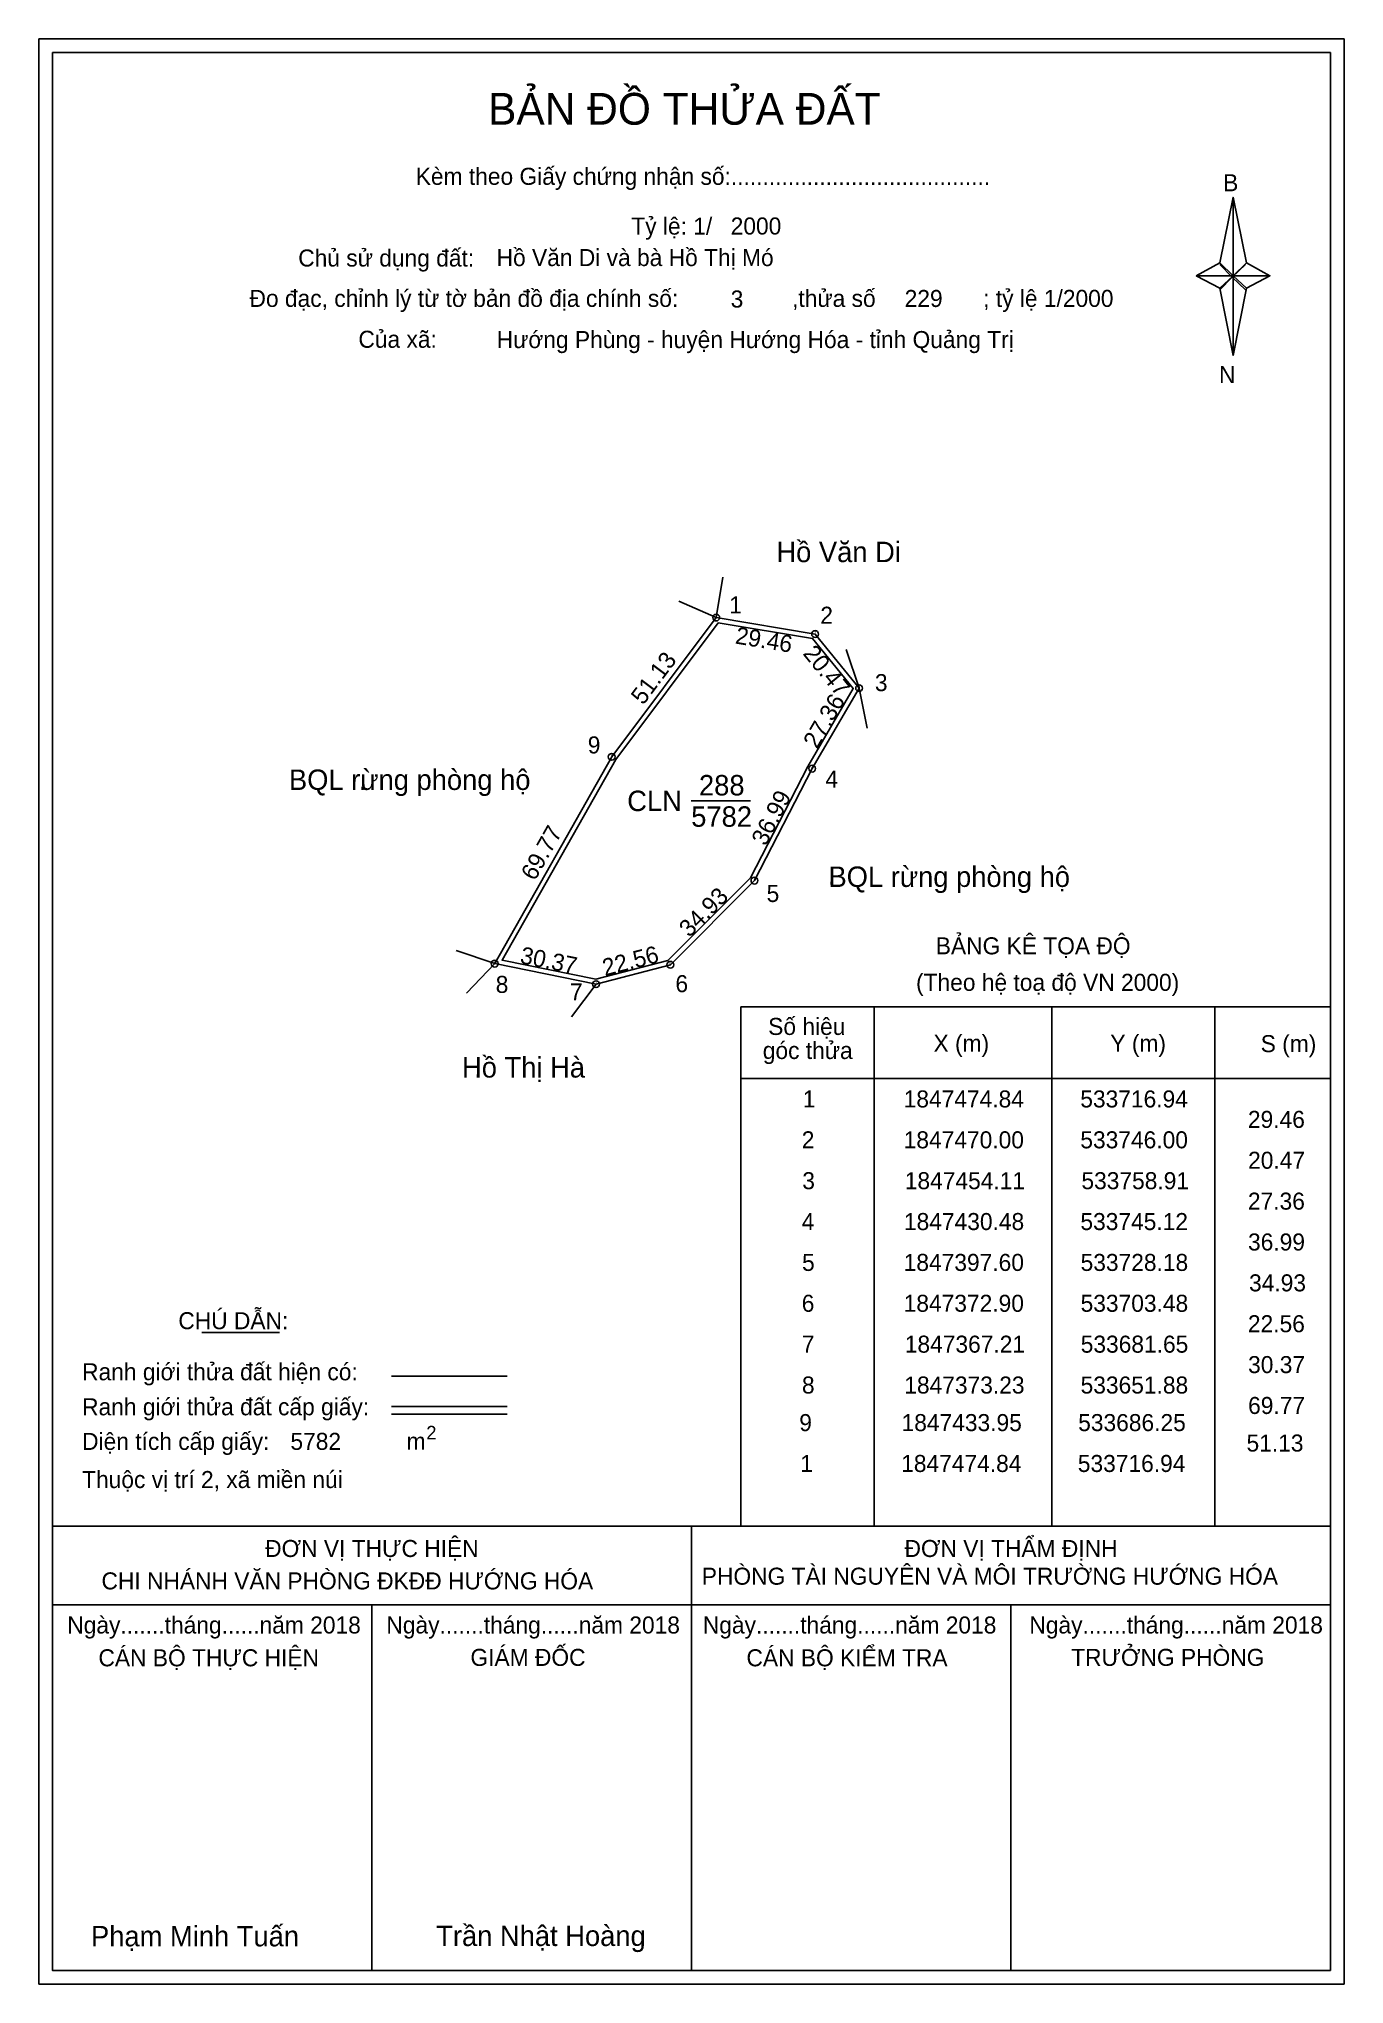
# Model space of a CAD drawing. Extents: x 533518 to 533901, y 1847074 to 1847645.
import ezdxf

# ---------------------------------------------------------------- set-up
doc = ezdxf.new("R2010")
doc.units = 0
for name, color, linetype in [('Level 1', 7, 'Continuous'), ('Level 10', 7, 'Continuous'), ('Level 11', 7, 'Continuous'), ('Level 13', 7, 'Continuous'), ('Level 27', 7, 'Continuous'), ('Level 3', 7, 'Continuous'), ('Level 36', 7, 'Continuous'), ('Level 49', 7, 'Continuous'), ('Level 53', 7, 'Continuous'), ('Level 55', 7, 'Continuous'), ('Level 6', 7, 'Continuous'), ('Level 60', 7, 'Continuous'), ('Level 63', 7, 'Continuous'), ('Level 9', 7, 'Continuous')]:
    doc.layers.add(name, color=color, linetype=linetype)

msp = doc.modelspace()

# ---------------------------------------------------------------- linework, layer by layer
at = {"layer": 'Level 1'}
for p, q in [((533521.99, 1847640.75), (533521.99, 1847640.75)), ((533864.83, 1847578.99), (533868.77, 1847598.27)), ((533868.77, 1847598.27), (533868.77, 1847575.22)), ((533868.77, 1847598.27), (533872.7, 1847578.99)), ((533857.94, 1847575.22), (533864.83, 1847578.99)), ((533864.83, 1847578.99), (533868.77, 1847575.22)), ((533868.47, 1847574.78), (533864.83, 1847578.55)), ((533868.77, 1847575.22), (533864.83, 1847571.54)), ((533868.47, 1847574.78), (533864.83, 1847571.1)), ((533864.83, 1847571.1), (533868.47, 1847574.78)), ((533872.41, 1847578.55), (533868.47, 1847574.78)), ((533868.47, 1847574.78), (533872.41, 1847578.55)), ((533872.41, 1847571.1), (533868.47, 1847574.78)), ((533872.7, 1847578.99), (533868.77, 1847575.22)), ((533868.77, 1847575.22), (533868.77, 1847551.82)), ((533868.77, 1847575.22), (533879.59, 1847575.22)), ((533868.77, 1847575.22), (533872.7, 1847571.54)), ((533872.7, 1847571.54), (533879.59, 1847575.22)), ((533864.83, 1847571.54), (533868.77, 1847551.82)), ((533872.7, 1847571.54), (533868.77, 1847551.82)), ((533724.18, 1847360.55), (533897.38, 1847360.55)), ((533763.36, 1847208.05), (533763.36, 1847360.55)), ((533815.5, 1847208.05), (533815.5, 1847360.55)), ((533863.44, 1847360.55), (533863.44, 1847208.05)), ((533724.18, 1847339.5), (533897.38, 1847339.5)), ((533565.82, 1847264.88), (533588.63, 1847264.88)), ((533621.55, 1847252.07), (533655.58, 1847252.07)), ((533621.55, 1847243.18), (533655.58, 1847243.18)), ((533621.55, 1847240.99), (533655.58, 1847240.99)), ((533735.64, 1847208.05), (533521.98, 1847208.05)), ((533897.38, 1847208.05), (533687.7, 1847208.05)), ((533709.68, 1847077.6), (533709.68, 1847208.05)), ((533897.38, 1847184.95), (533521.98, 1847184.95)), ((533615.83, 1847077.6), (533615.83, 1847184.95)), ((533803.53, 1847077.6), (533803.53, 1847184.95)), ((533897.38, 1847077.6), (533897.38, 1847077.6))]:
    msp.add_line(p, q, dxfattribs=at)
for points in [[(533864.83, 1847578.99), (533868.77, 1847598.27), (533868.77, 1847575.22)], [(533857.94, 1847575.22), (533864.83, 1847571.54), (533868.77, 1847575.22)], [(533868.77, 1847575.22), (533872.7, 1847578.99), (533879.59, 1847575.22)], [(533868.77, 1847575.22), (533868.77, 1847551.82), (533872.7, 1847571.54)]]:
    msp.add_lwpolyline(points, close=True, dxfattribs=at)
at = {"layer": 'Level 10'}
for p, q in [((533716.94, 1847474.84), (533746, 1847470)), ((533681.65, 1847367.21), (533703.48, 1847372.9))]:
    msp.add_line(p, q, dxfattribs=at)
for points in [[(533681.65, 1847367.21), (533651.88, 1847373.23), (533686.25, 1847433.95), (533716.94, 1847474.84), (533746, 1847470), (533758.91, 1847454.11), (533745.12, 1847430.48), (533728.18, 1847397.6), (533703.48, 1847372.9)], [(533681.61, 1847368.65), (533654.05, 1847374.22), (533687.42, 1847433.18), (533717.55, 1847473.32), (533745.25, 1847468.71), (533757.21, 1847453.98), (533743.89, 1847431.15), (533727.04, 1847398.44), (533702.76, 1847374.16)]]:
    msp.add_lwpolyline(points, close=True, dxfattribs=at)
at = {"layer": 'Level 11'}
for centre in [(533716.94, 1847474.84), (533746, 1847470), (533758.91, 1847454.11), (533686.25, 1847433.95), (533745.12, 1847430.48), (533728.18, 1847397.6), (533651.88, 1847373.23), (533703.48, 1847372.9), (533681.65, 1847367.21), (533681.65, 1847367.21)]:
    msp.add_circle(centre, 1, dxfattribs=at)
at = {"layer": 'Level 13'}
msp.add_line((533710.34, 1847421.02), (533720.54, 1847421.02), dxfattribs=at)
at = {"layer": 'Level 27'}
for p, q in [((533716.94, 1847474.84), (533718.9, 1847486.68)), ((533716.94, 1847474.84), (533705.95, 1847479.67)), ((533758.91, 1847454.11), (533755.15, 1847465.5)), ((533758.91, 1847454.11), (533761.26, 1847442.34)), ((533651.88, 1847373.23), (533640.52, 1847377.09)), ((533651.88, 1847373.23), (533643.62, 1847364.52)), ((533681.65, 1847367.21), (533674.46, 1847357.61))]:
    msp.add_line(p, q, dxfattribs=at)
at = {"layer": 'Level 3'}
msp.add_line((533724.18, 1847360.55), (533724.18, 1847208.05), dxfattribs=at)
at = {"layer": 'Level 63'}
for points in [[(533517.98, 1847644.75), (533901.38, 1847644.75), (533901.38, 1847073.6), (533517.98, 1847073.6)], [(533521.98, 1847640.75), (533897.38, 1847640.75), (533897.38, 1847077.6), (533521.98, 1847077.6)]]:
    msp.add_lwpolyline(points, close=True, dxfattribs=at)
at = {"layer": 'Level 9'}
msp.add_line((533709.59, 1847421.02), (533726.97, 1847421.02), dxfattribs=at)

# ---------------------------------------------------------------- texts
at = {"layer": 'Level 1'}
for s, height, p in [('BẢN ĐỒ THỬA ĐẤT', 9.3313, (533649.92, 1847619.56)), ('Kèm theo Giấy chứng nhận số:.........................................', 5, (533628.68, 1847601.9)), ('B', 5, (533865.85, 1847600.02)), ('Chủ sử dụng đất:', 5, (533594.16, 1847577.92)), ('Đo đạc, chỉnh lý từ tờ bản đồ địa chính số:                  ,thửa số                 ; tỷ lệ 1/2000', 5, (533579.85, 1847566.06)), ('Của xã:', 5, (533611.84, 1847554.06)), ('N', 5, (533864.65, 1847543.68)), ('BẢNG KÊ TỌA ĐỘ', 5, (533781.44, 1847375.96)), ('(Theo hệ toạ độ VN 2000)', 5, (533775.64, 1847365.24)), ('Số hiệu', 5, (533732.21, 1847352.29)), ('X (m)', 5, (533780.77, 1847347.34)), ('Y (m)', 5, (533832.72, 1847347.34)), ('S (m)', 5, (533876.88, 1847347.24)), ('góc thửa', 5, (533730.62, 1847345.23)), ('CHÚ DẪN:', 5, (533558.94, 1847265.89)), ('Ranh giới thửa đất hiện có:', 5, (533530.68, 1847250.89)), ('Ranh giới thửa đất cấp giấy:', 5, (533530.68, 1847240.61)), ('2', 4, (533631.79, 1847233.51)), ('Diện tích cấp giấy:', 5, (533530.68, 1847230.45)), ('m', 5, (533625.99, 1847230.49)), ('Thuộc vị trí 2, xã miền núi', 5, (533530.68, 1847219.25)), ('ĐƠN VỊ THỰC HIỆN', 5, (533584.45, 1847199.01)), ('ĐƠN VỊ THẨM ĐỊNH', 5, (533772.26, 1847199.01)), ('CHI NHÁNH VĂN PHÒNG ĐKĐĐ HƯỚNG HÓA', 5, (533536.37, 1847189.49)), ('PHÒNG TÀI NGUYÊN VÀ MÔI TRƯỜNG HƯỚNG HÓA', 5, (533712.71, 1847190.87)), ('Ngày.......tháng......năm 2018', 5, (533526.32, 1847176.54)), ('Ngày.......tháng......năm 2018', 5, (533620.06, 1847176.54)), ('Ngày.......tháng......năm 2018', 5, (533713.01, 1847176.54)), ('Ngày.......tháng......năm 2018', 5, (533808.93, 1847176.54)), ('CÁN BỘ THỰC HIỆN', 5, (533535.48, 1847166.91)), ('GIÁM ĐỐC', 5, (533644.75, 1847167.03)), ('CÁN BỘ KIỂM TRA', 5, (533725.83, 1847166.91)), ('TRƯỞNG PHÒNG', 5, (533821.21, 1847167.03)), ('Phạm Minh Tuấn', 6, (533533.3, 1847084.68)), ('Trần Nhật Hoàng', 6, (533634.69, 1847084.78))]:
    msp.add_text(s, height=height, dxfattribs=at).set_placement(p)
at = {"layer": 'Level 11'}
msp.add_text('Tỷ lệ: 1/', height=5, dxfattribs=at).set_placement((533692, 1847587.28))
at = {"layer": 'Level 13'}
for s, p in [('288', (533711.88, 1847422.62)), ('CLN', (533690.8, 1847418.02)), ('5782', (533709.6, 1847413.42))]:
    msp.add_text(s, height=6, dxfattribs=at).set_placement(p)
at = {"layer": 'Level 36'}
for p in [(533611.92, 1847424.23), (533749.72, 1847396.38), (533645.84, 1847339.78)]:
    msp.add_text('.', height=6, dxfattribs=at).set_placement(p)
at = {"layer": 'Level 49'}
for s, rotation, p in [('29.46', 350.5441, (533722.33, 1847467.25)), ('20.47', 309.0925, (533742.2, 1847464.21)), ('51.13', 53.1099, (533695.51, 1847448.95)), ('27.36', 59.733, (533746.52, 1847436.05)), ('36.99', 62.7422, (533731.49, 1847407.53)), ('69.77', 60.4884, (533663.66, 1847397.29)), ('34.93', 45, (533709.04, 1847380.72)), ('30.37', 348.568, (533659.1, 1847373.4)), ('22.56', 14.6091, (533684.26, 1847369.54))]:
    msp.add_text(s, height=5, rotation=rotation, dxfattribs=at).set_placement(p)
at = {"layer": 'Level 53'}
for s, p in [('1', (533742.37, 1847331)), ('1847474.84', (533772.01, 1847331)), ('533716.94', (533823.89, 1847331)), ('29.46', (533873.13, 1847325)), ('2', (533742.07, 1847319)), ('1847470.00', (533772.01, 1847319)), ('533746.00', (533823.9, 1847319)), ('20.47', (533873.18, 1847313)), ('3', (533742.23, 1847307)), ('1847454.11', (533772.33, 1847307)), ('533758.91', (533824.22, 1847307)), ('27.36', (533873.13, 1847301)), ('4', (533742.05, 1847295)), ('1847430.48', (533772.09, 1847295)), ('533745.12', (533823.92, 1847295)), ('36.99', (533873.16, 1847289)), ('5', (533742.16, 1847283)), ('1847397.60', (533772.01, 1847283)), ('533728.18', (533823.98, 1847283)), ('34.93', (533873.46, 1847277)), ('6', (533742.06, 1847271)), ('1847372.90', (533772.01, 1847271)), ('533703.48', (533823.98, 1847271)), ('22.56', (533873.13, 1847265)), ('7', (533742.08, 1847259)), ('1847367.21', (533772.33, 1847259)), ('533681.65', (533824.01, 1847259)), ('30.37', (533873.18, 1847253)), ('8', (533742.13, 1847247)), ('1847373.23', (533772.19, 1847247)), ('533651.88', (533823.98, 1847247)), ('69.77', (533873.18, 1847241)), ('9', (533741.34, 1847235.97)), ('1847433.95', (533771.39, 1847235.97)), ('533686.25', (533823.27, 1847235.97)), ('51.13', (533872.72, 1847229.97)), ('1', (533741.64, 1847223.97)), ('1847474.84', (533771.27, 1847223.97)), ('533716.94', (533823.16, 1847223.97))]:
    msp.add_text(s, height=5, dxfattribs=at).set_placement(p)
at = {"layer": 'Level 55'}
for s, height, p in [('1', 0.8, (533716.72, 1847474.84)), ('0', 0.22, (533716.86, 1847474.62)), ('0', 0.22, (533716.86, 1847474.62)), ('0', 0.22, (533716.86, 1847474.62)), ('0', 0.22, (533716.86, 1847474.62)), ('2', 0.8, (533745.73, 1847470)), ('0', 0.22, (533745.92, 1847469.78)), ('0', 0.22, (533745.92, 1847469.78)), ('3', 0.8, (533758.66, 1847454.11)), ('0', 0.22, (533758.83, 1847453.89)), ('0', 0.22, (533758.83, 1847453.89)), ('0', 0.22, (533758.83, 1847453.89)), ('9', 0.8, (533685.98, 1847433.95)), ('0', 0.22, (533686.17, 1847433.73)), ('0', 0.22, (533686.17, 1847433.73)), ('4', 0.8, (533744.84, 1847430.48)), ('0', 0.22, (533745.04, 1847430.26)), ('5', 0.8, (533727.92, 1847397.6)), ('0', 0.22, (533728.1, 1847397.38)), ('8', 0.8, (533651.62, 1847373.23)), ('0', 0.22, (533651.8, 1847373.01)), ('0', 0.22, (533651.8, 1847373.01)), ('0', 0.22, (533651.8, 1847373.01)), ('6', 0.8, (533703.21, 1847372.9)), ('0', 0.22, (533703.4, 1847372.68)), ('7', 0.8, (533681.38, 1847367.21)), ('0', 0.22, (533681.57, 1847366.99)), ('0', 0.22, (533681.57, 1847366.99))]:
    msp.add_text(s, height=height, dxfattribs=at).set_placement(p)
at = {"layer": 'Level 6'}
for s, p in [('2000', (533721.19, 1847587.32)), ('Hồ Văn Di và bà Hồ Thị Mó', (533652.43, 1847578.05)), ('3', (533721.19, 1847565.88)), ('229', (533772.3, 1847566.04)), ('Hướng Phùng - huyện Hướng Hóa - tỉnh Quảng Trị', (533652.46, 1847553.97)), ('5782', (533591.87, 1847230.46))]:
    msp.add_text(s, height=5, dxfattribs=at).set_placement(p)
at = {"layer": 'Level 60'}
for s, p in [('Hồ Văn Di', (533734.62, 1847491.12)), ('BQL rừng phòng hộ', (533591.44, 1847424.23)), ('BQL rừng phòng hộ', (533749.92, 1847395.75)), ('Hồ Thị Hà', (533642.28, 1847339.78))]:
    msp.add_text(s, height=6, dxfattribs=at).set_placement(p)
at = {"layer": 'Level 9'}
for s, p in [('1', (533720.75, 1847476.06)), ('2', (533747.52, 1847473.03)), ('3', (533763.56, 1847453.24)), ('9', (533679.21, 1847434.95)), ('4', (533749.01, 1847424.9)), ('5', (533731.75, 1847391.33)), ('8', (533652.17, 1847364.63)), ('6', (533704.96, 1847364.85)), ('7', (533673.99, 1847362.43))]:
    msp.add_text(s, height=5, dxfattribs=at).set_placement(p)

doc.saveas('drawing.dxf')
